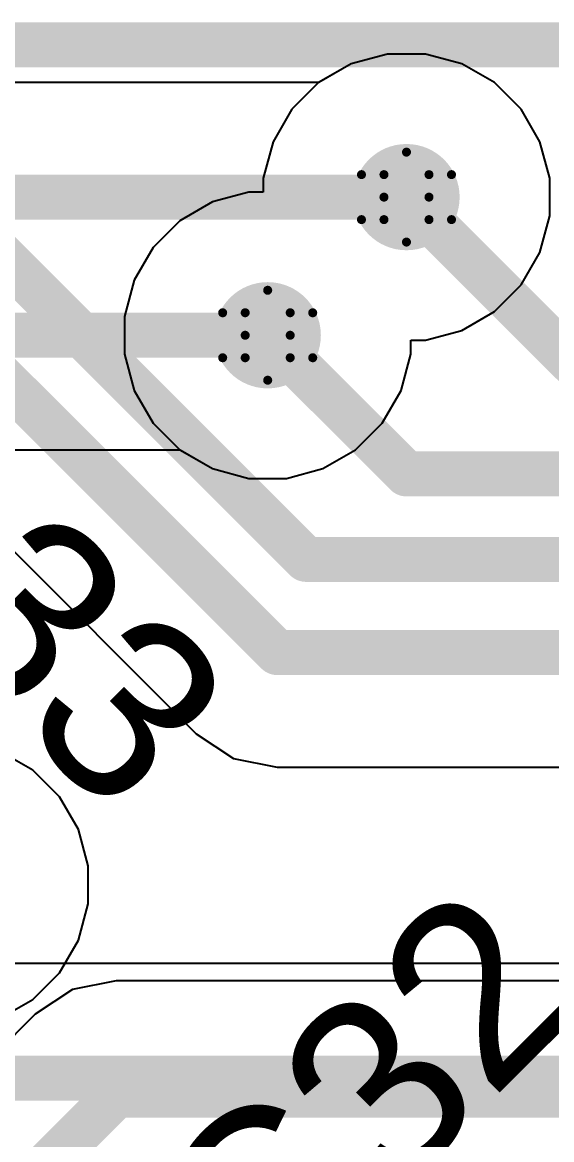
# Model space of a CAD drawing. Header units: inches. Extents: x -3 to 5437, y -3 to 5435.
# Drawn here: x 118.39 to 121.38, y 67.55 to 73.86 of the extents above; entities that cross this region are included whole.
import ezdxf

# ---------------------------------------------------------------- set-up
doc = ezdxf.new("R2010")
doc.units = ezdxf.units.IN
for name, color, linetype in [('Bottom Layer', 5, 'Continuous'), ('Drill Drawing', 1, 'Continuous'), ('GND', 16, 'Continuous'), ('PWR', 76, 'Continuous'), ('Top Layer', 1, 'Continuous'), ('Top Overlay', 2, 'Continuous'), ('Via Holes', 16, 'Continuous')]:
    doc.layers.add(name, color=color, linetype=linetype)
doc.styles.add('Arial', font='', dxfattribs={"height": 0.2})
doc.styles.get('Arial').set_extended_font_data('Arial')

msp = doc.modelspace()

# ---------------------------------------------------------------- hatches: boundary and pattern name
at = {"layer": 'Bottom Layer'}
h = msp.add_hatch(color=5, dxfattribs=at)
edge = h.paths.add_edge_path()
edge.add_arc((120.5584, 72.8693), 0.3, 0, 360)
h = msp.add_hatch(color=5, dxfattribs=at)
edge = h.paths.add_edge_path()
edge.add_arc((119.7753, 72.0893), 0.3, 0, 360)
at = {"layer": 'GND'}
h = msp.add_hatch(color=16, dxfattribs=at)
edge = h.paths.add_edge_path()
edge.add_arc((120.5584, 72.8693), 0.3, 0, 360)
h = msp.add_hatch(color=16, dxfattribs=at)
edge = h.paths.add_edge_path()
edge.add_arc((119.7753, 72.0893), 0.3, 0, 360)
at = {"layer": 'PWR'}
h = msp.add_hatch(color=76, dxfattribs=at)
edge = h.paths.add_edge_path()
edge.add_arc((120.5584, 72.8693), 0.3, 0, 360)
h = msp.add_hatch(color=76, dxfattribs=at)
edge = h.paths.add_edge_path()
edge.add_arc((119.7753, 72.0893), 0.3, 0, 360)
at = {"layer": 'Top Layer'}
h = msp.add_hatch(color=1, dxfattribs=at)
edge = h.paths.add_edge_path()
edge.add_arc((120.5584, 72.8693), 0.3, 0, 360)
h = msp.add_hatch(color=1, dxfattribs=at)
edge = h.paths.add_edge_path()
edge.add_arc((119.7753, 72.0893), 0.3, 0, 360)
at = {"layer": 'Via Holes'}
h = msp.add_hatch(color=7, dxfattribs=at)
edge = h.paths.add_edge_path()
edge.add_arc((120.5584, 72.8693), 0.15, 0, 360)
h = msp.add_hatch(color=7, dxfattribs=at)
edge = h.paths.add_edge_path()
edge.add_arc((119.7753, 72.0893), 0.15, 0, 360)

# ---------------------------------------------------------------- linework, layer by layer
at = {"layer": 'Bottom Layer'}
for p, q in [((120.452, 73.6773), (120.2465, 73.6222)), ((120.6648, 73.6773), (120.452, 73.6773)), ((120.8703, 73.6222), (120.6648, 73.6773)), ((120.2465, 73.6222), (120.0638, 73.5167)), ((121.0545, 73.5158), (120.8703, 73.6222)), ((120.0638, 73.5167), (111.6346, 73.5167)), ((121.205, 73.3654), (121.0545, 73.5158)), ((121.3113, 73.1811), (121.205, 73.3654)), ((121.3664, 72.9756), (121.3113, 73.1811)), ((121.3664, 72.7629), (121.3664, 72.9756)), ((121.3113, 72.5574), (121.3664, 72.7629)), ((121.205, 72.3731), (121.3113, 72.5574)), ((121.0545, 72.2227), (121.205, 72.3731)), ((120.8703, 72.1163), (121.0545, 72.2227)), ((120.6648, 72.0613), (120.8703, 72.1163)), ((120.5833, 71.9829), (120.5833, 72.0613)), ((120.5833, 72.0613), (120.6648, 72.0613)), ((120.5282, 71.7774), (120.5833, 71.9829)), ((120.4218, 71.5932), (120.5282, 71.7774)), ((120.2714, 71.4427), (120.4218, 71.5932)), ((110.5823, 71.4418), (119.2807, 71.4418)), ((119.2807, 71.4418), (119.4634, 71.3363)), ((120.0872, 71.3363), (120.2714, 71.4427)), ((119.4634, 71.3363), (119.6689, 71.2813)), ((119.8817, 71.2813), (120.0872, 71.3363)), ((119.6689, 71.2813), (119.8817, 71.2813)), ((127.2033, 68.5416), (114.4827, 68.5416))]:
    msp.add_line(p, q, dxfattribs=at)
for points in [[(111.3664, 72.8693, 0.254, 0.254, 0), (120.5584, 72.8693, 0.254, 0.254, 0)], [(110.5823, 72.0893, 0.254, 0.254, 0), (119.7753, 72.0893, 0.254, 0.254, 0)], [(114.173, 67.8942, 0.254, 0.254, 0), (127.5175, 67.8942, 0.254, 0.254, 0)]]:
    msp.add_lwpolyline(points, format="xyseb", dxfattribs=at)
for points in [[(120.4949, 72.8693, 0.127, 0.127, 1), (120.6219, 72.8693, 0.127, 0.127, 1)], [(119.7118, 72.0893, 0.127, 0.127, 1), (119.8388, 72.0893, 0.127, 0.127, 1)]]:
    msp.add_lwpolyline(points, format="xyseb", close=True, dxfattribs=at)
at = {"layer": 'Drill Drawing'}
for points in [[(120.4314, 72.9963, 0.0508, 0.0508, 0), (120.5584, 73.1233, 0.0508, 0.0508, 0)], [(120.5584, 73.1233, 0.0508, 0.0508, 0), (120.6854, 72.9963, 0.0508, 0.0508, 0)], [(120.3044, 72.9963, 0.0508, 0.0508, 0), (120.4314, 72.8693, 0.0508, 0.0508, 0)], [(120.3044, 72.9963, 0.0508, 0.0508, 0), (120.4314, 72.9963, 0.0508, 0.0508, 0)], [(120.6854, 72.9963, 0.0508, 0.0508, 0), (120.8124, 72.9963, 0.0508, 0.0508, 0)], [(120.6854, 72.8693, 0.0508, 0.0508, 0), (120.8124, 72.9963, 0.0508, 0.0508, 0)], [(120.3044, 72.7423, 0.0508, 0.0508, 0), (120.4314, 72.8693, 0.0508, 0.0508, 0)], [(120.6854, 72.8693, 0.0508, 0.0508, 0), (120.8124, 72.7423, 0.0508, 0.0508, 0)], [(120.3044, 72.7423, 0.0508, 0.0508, 0), (120.4314, 72.7423, 0.0508, 0.0508, 0)], [(120.4314, 72.7423, 0.0508, 0.0508, 0), (120.5584, 72.6153, 0.0508, 0.0508, 0)], [(120.5584, 72.6153, 0.0508, 0.0508, 0), (120.6854, 72.7423, 0.0508, 0.0508, 0)], [(120.6854, 72.7423, 0.0508, 0.0508, 0), (120.8124, 72.7423, 0.0508, 0.0508, 0)], [(119.6483, 72.2163, 0.0508, 0.0508, 0), (119.7753, 72.3433, 0.0508, 0.0508, 0)], [(119.7753, 72.3433, 0.0508, 0.0508, 0), (119.9023, 72.2163, 0.0508, 0.0508, 0)], [(119.5213, 72.2163, 0.0508, 0.0508, 0), (119.6483, 72.0893, 0.0508, 0.0508, 0)], [(119.5213, 72.2163, 0.0508, 0.0508, 0), (119.6483, 72.2163, 0.0508, 0.0508, 0)], [(119.9023, 72.2163, 0.0508, 0.0508, 0), (120.0293, 72.2163, 0.0508, 0.0508, 0)], [(119.9023, 72.0893, 0.0508, 0.0508, 0), (120.0293, 72.2163, 0.0508, 0.0508, 0)], [(119.5213, 71.9623, 0.0508, 0.0508, 0), (119.6483, 72.0893, 0.0508, 0.0508, 0)], [(119.9023, 72.0893, 0.0508, 0.0508, 0), (120.0293, 71.9623, 0.0508, 0.0508, 0)], [(119.5213, 71.9623, 0.0508, 0.0508, 0), (119.6483, 71.9623, 0.0508, 0.0508, 0)], [(119.6483, 71.9623, 0.0508, 0.0508, 0), (119.7753, 71.8353, 0.0508, 0.0508, 0)], [(119.7753, 71.8353, 0.0508, 0.0508, 0), (119.9023, 71.9623, 0.0508, 0.0508, 0)], [(119.9023, 71.9623, 0.0508, 0.0508, 0), (120.0293, 71.9623, 0.0508, 0.0508, 0)]]:
    msp.add_lwpolyline(points, format="xyseb", dxfattribs=at)
for points in [[(120.5457, 73.1233, 0.0254, 0.0254, 1), (120.5711, 73.1233, 0.0254, 0.0254, 1)], [(120.5457, 73.1233, 0.0254, 0.0254, 1), (120.5711, 73.1233, 0.0254, 0.0254, 1)], [(120.2917, 72.9963, 0.0254, 0.0254, 1), (120.3171, 72.9963, 0.0254, 0.0254, 1)], [(120.2917, 72.9963, 0.0254, 0.0254, 1), (120.3171, 72.9963, 0.0254, 0.0254, 1)], [(120.4187, 72.9963, 0.0254, 0.0254, 1), (120.4441, 72.9963, 0.0254, 0.0254, 1)], [(120.4187, 72.9963, 0.0254, 0.0254, 1), (120.4441, 72.9963, 0.0254, 0.0254, 1)], [(120.6727, 72.9963, 0.0254, 0.0254, 1), (120.6981, 72.9963, 0.0254, 0.0254, 1)], [(120.6727, 72.9963, 0.0254, 0.0254, 1), (120.6981, 72.9963, 0.0254, 0.0254, 1)], [(120.7997, 72.9963, 0.0254, 0.0254, 1), (120.8251, 72.9963, 0.0254, 0.0254, 1)], [(120.7997, 72.9963, 0.0254, 0.0254, 1), (120.8251, 72.9963, 0.0254, 0.0254, 1)], [(120.4187, 72.8693, 0.0254, 0.0254, 1), (120.4441, 72.8693, 0.0254, 0.0254, 1)], [(120.4187, 72.8693, 0.0254, 0.0254, 1), (120.4441, 72.8693, 0.0254, 0.0254, 1)], [(120.6727, 72.8693, 0.0254, 0.0254, 1), (120.6981, 72.8693, 0.0254, 0.0254, 1)], [(120.6727, 72.8693, 0.0254, 0.0254, 1), (120.6981, 72.8693, 0.0254, 0.0254, 1)], [(120.2917, 72.7423, 0.0254, 0.0254, 1), (120.3171, 72.7423, 0.0254, 0.0254, 1)], [(120.2917, 72.7423, 0.0254, 0.0254, 1), (120.3171, 72.7423, 0.0254, 0.0254, 1)], [(120.4187, 72.7423, 0.0254, 0.0254, 1), (120.4441, 72.7423, 0.0254, 0.0254, 1)], [(120.4187, 72.7423, 0.0254, 0.0254, 1), (120.4441, 72.7423, 0.0254, 0.0254, 1)], [(120.6727, 72.7423, 0.0254, 0.0254, 1), (120.6981, 72.7423, 0.0254, 0.0254, 1)], [(120.6727, 72.7423, 0.0254, 0.0254, 1), (120.6981, 72.7423, 0.0254, 0.0254, 1)], [(120.7997, 72.7423, 0.0254, 0.0254, 1), (120.8251, 72.7423, 0.0254, 0.0254, 1)], [(120.7997, 72.7423, 0.0254, 0.0254, 1), (120.8251, 72.7423, 0.0254, 0.0254, 1)], [(120.5457, 72.6153, 0.0254, 0.0254, 1), (120.5711, 72.6153, 0.0254, 0.0254, 1)], [(120.5457, 72.6153, 0.0254, 0.0254, 1), (120.5711, 72.6153, 0.0254, 0.0254, 1)], [(119.7626, 72.3433, 0.0254, 0.0254, 1), (119.788, 72.3433, 0.0254, 0.0254, 1)], [(119.7626, 72.3433, 0.0254, 0.0254, 1), (119.788, 72.3433, 0.0254, 0.0254, 1)], [(119.5086, 72.2163, 0.0254, 0.0254, 1), (119.534, 72.2163, 0.0254, 0.0254, 1)], [(119.5086, 72.2163, 0.0254, 0.0254, 1), (119.534, 72.2163, 0.0254, 0.0254, 1)], [(119.6356, 72.2163, 0.0254, 0.0254, 1), (119.661, 72.2163, 0.0254, 0.0254, 1)], [(119.6356, 72.2163, 0.0254, 0.0254, 1), (119.661, 72.2163, 0.0254, 0.0254, 1)], [(119.8896, 72.2163, 0.0254, 0.0254, 1), (119.915, 72.2163, 0.0254, 0.0254, 1)], [(119.8896, 72.2163, 0.0254, 0.0254, 1), (119.915, 72.2163, 0.0254, 0.0254, 1)], [(120.0166, 72.2163, 0.0254, 0.0254, 1), (120.042, 72.2163, 0.0254, 0.0254, 1)], [(120.0166, 72.2163, 0.0254, 0.0254, 1), (120.042, 72.2163, 0.0254, 0.0254, 1)], [(119.6356, 72.0893, 0.0254, 0.0254, 1), (119.661, 72.0893, 0.0254, 0.0254, 1)], [(119.6356, 72.0893, 0.0254, 0.0254, 1), (119.661, 72.0893, 0.0254, 0.0254, 1)], [(119.8896, 72.0893, 0.0254, 0.0254, 1), (119.915, 72.0893, 0.0254, 0.0254, 1)], [(119.8896, 72.0893, 0.0254, 0.0254, 1), (119.915, 72.0893, 0.0254, 0.0254, 1)], [(119.5086, 71.9623, 0.0254, 0.0254, 1), (119.534, 71.9623, 0.0254, 0.0254, 1)], [(119.5086, 71.9623, 0.0254, 0.0254, 1), (119.534, 71.9623, 0.0254, 0.0254, 1)], [(119.6356, 71.9623, 0.0254, 0.0254, 1), (119.661, 71.9623, 0.0254, 0.0254, 1)], [(119.6356, 71.9623, 0.0254, 0.0254, 1), (119.661, 71.9623, 0.0254, 0.0254, 1)], [(119.8896, 71.9623, 0.0254, 0.0254, 1), (119.915, 71.9623, 0.0254, 0.0254, 1)], [(119.8896, 71.9623, 0.0254, 0.0254, 1), (119.915, 71.9623, 0.0254, 0.0254, 1)], [(120.0166, 71.9623, 0.0254, 0.0254, 1), (120.042, 71.9623, 0.0254, 0.0254, 1)], [(120.0166, 71.9623, 0.0254, 0.0254, 1), (120.042, 71.9623, 0.0254, 0.0254, 1)], [(119.7626, 71.8353, 0.0254, 0.0254, 1), (119.788, 71.8353, 0.0254, 0.0254, 1)], [(119.7626, 71.8353, 0.0254, 0.0254, 1), (119.788, 71.8353, 0.0254, 0.0254, 1)]]:
    msp.add_lwpolyline(points, format="xyseb", close=True, dxfattribs=at)
at = {"layer": 'GND'}
for p, q in [((120.452, 73.6773), (120.2465, 73.6222)), ((120.6648, 73.6773), (120.452, 73.6773)), ((120.8703, 73.6222), (120.6648, 73.6773)), ((120.2465, 73.6222), (120.0623, 73.5158)), ((121.0545, 73.5158), (120.8703, 73.6222)), ((120.0623, 73.5158), (119.9118, 73.3654)), ((121.205, 73.3654), (121.0545, 73.5158)), ((119.9118, 73.3654), (119.8055, 73.1811)), ((121.3113, 73.1811), (121.205, 73.3654)), ((119.8055, 73.1811), (119.7504, 72.9756)), ((121.3664, 72.9756), (121.3113, 73.1811)), ((119.7504, 72.9756), (119.7504, 72.8973)), ((121.3664, 72.7629), (121.3664, 72.9756)), ((119.6689, 72.8973), (119.4634, 72.8422)), ((119.7504, 72.8973), (119.6689, 72.8973)), ((119.4634, 72.8422), (119.2792, 72.7358)), ((121.3113, 72.5574), (121.3664, 72.7629)), ((119.2792, 72.7358), (119.1287, 72.5854)), ((119.1287, 72.5854), (119.0223, 72.4012)), ((121.205, 72.3731), (121.3113, 72.5574)), ((119.0223, 72.4012), (118.9673, 72.1956)), ((121.0545, 72.2227), (121.205, 72.3731)), ((118.9673, 72.1956), (118.9673, 71.9829)), ((120.8703, 72.1163), (121.0545, 72.2227)), ((120.6648, 72.0613), (120.8703, 72.1163)), ((120.5833, 71.9829), (120.5833, 72.0613)), ((120.5833, 72.0613), (120.6648, 72.0613)), ((118.9673, 71.9829), (119.0223, 71.7774)), ((120.5282, 71.7774), (120.5833, 71.9829)), ((119.0223, 71.7774), (119.1287, 71.5932)), ((120.4218, 71.5932), (120.5282, 71.7774)), ((119.1287, 71.5932), (119.2792, 71.4427)), ((120.2714, 71.4427), (120.4218, 71.5932)), ((119.2792, 71.4427), (119.4634, 71.3363)), ((120.0872, 71.3363), (120.2714, 71.4427)), ((119.4634, 71.3363), (119.6689, 71.2813)), ((119.8817, 71.2813), (120.0872, 71.3363)), ((119.6689, 71.2813), (119.8817, 71.2813))]:
    msp.add_line(p, q, dxfattribs=at)
at = {"layer": 'PWR'}
for p, q in [((120.452, 73.6773), (120.2465, 73.6222)), ((120.6648, 73.6773), (120.452, 73.6773)), ((120.8703, 73.6222), (120.6648, 73.6773)), ((120.2465, 73.6222), (120.0623, 73.5158)), ((121.0545, 73.5158), (120.8703, 73.6222)), ((120.0623, 73.5158), (119.9118, 73.3654)), ((121.205, 73.3654), (121.0545, 73.5158)), ((119.9118, 73.3654), (119.8055, 73.1811)), ((121.3113, 73.1811), (121.205, 73.3654)), ((119.8055, 73.1811), (119.7504, 72.9756)), ((121.3664, 72.9756), (121.3113, 73.1811)), ((119.7504, 72.9756), (119.7504, 72.8973)), ((121.3664, 72.7629), (121.3664, 72.9756)), ((119.6689, 72.8973), (119.4634, 72.8422)), ((119.7504, 72.8973), (119.6689, 72.8973)), ((119.4634, 72.8422), (119.2792, 72.7358)), ((121.3113, 72.5574), (121.3664, 72.7629)), ((119.2792, 72.7358), (119.1287, 72.5854)), ((119.1287, 72.5854), (119.0223, 72.4012)), ((121.205, 72.3731), (121.3113, 72.5574)), ((119.0223, 72.4012), (118.9673, 72.1956)), ((121.0545, 72.2227), (121.205, 72.3731)), ((118.9673, 72.1956), (118.9673, 71.9829)), ((120.8703, 72.1163), (121.0545, 72.2227)), ((120.6648, 72.0613), (120.8703, 72.1163)), ((120.5833, 71.9829), (120.5833, 72.0613)), ((120.5833, 72.0613), (120.6648, 72.0613)), ((118.9673, 71.9829), (119.0223, 71.7774)), ((120.5282, 71.7774), (120.5833, 71.9829)), ((119.0223, 71.7774), (119.1287, 71.5932)), ((120.4218, 71.5932), (120.5282, 71.7774)), ((119.1287, 71.5932), (119.2792, 71.4427)), ((120.2714, 71.4427), (120.4218, 71.5932)), ((119.2792, 71.4427), (119.4634, 71.3363)), ((120.0872, 71.3363), (120.2714, 71.4427)), ((119.4634, 71.3363), (119.6689, 71.2813)), ((119.8817, 71.2813), (120.0872, 71.3363)), ((119.6689, 71.2813), (119.8817, 71.2813)), ((118.4505, 69.6325), (118.2663, 69.7388)), ((118.601, 69.482), (118.4505, 69.6325)), ((118.7073, 69.2978), (118.601, 69.482)), ((118.7624, 69.0923), (118.7073, 69.2978)), ((118.7624, 68.8795), (118.7624, 69.0923)), ((118.7073, 68.674), (118.7624, 68.8795)), ((118.601, 68.4898), (118.7073, 68.674)), ((118.4505, 68.3393), (118.601, 68.4898)), ((118.2663, 68.233), (118.4505, 68.3393))]:
    msp.add_line(p, q, dxfattribs=at)
at = {"layer": 'Top Layer'}
for p, q in [((117.1294, 72.0818), (119.3718, 69.8395)), ((119.3718, 69.8395), (119.5818, 69.6991)), ((119.5818, 69.6991), (119.8296, 69.6498)), ((119.8296, 69.6498), (141.2324, 69.6498)), ((118.6732, 68.3954), (118.4631, 68.2551)), ((118.9209, 68.4447), (118.6732, 68.3954)), ((120.1218, 68.4447), (118.9209, 68.4447)), ((165.565, 68.4447), (120.1218, 68.4447)), ((118.4631, 68.2551), (117.5994, 67.3914))]:
    msp.add_line(p, q, dxfattribs=at)
for points in [[(115.4008, 73.7293, 0.254, 0.254, 0), (123.7468, 73.7293, 0.254, 0.254, 0)], [(117.5861, 73.2293, 0.254, 0.254, 0), (119.9918, 70.8236, 0.254, 0.254, 0)], [(120.5584, 72.8693, 0.254, 0.254, 0), (121.6144, 71.8133, 0.254, 0.254, 0)], [(117.3976, 72.7293, 0.254, 0.254, 0), (119.8296, 70.2973, 0.254, 0.254, 0)], [(119.7753, 72.0893, 0.254, 0.254, 0), (120.5584, 71.3062, 0.254, 0.254, 0)], [(120.5584, 71.3062, 0.254, 0.254, 0), (132.4221, 71.3062, 0.254, 0.254, 0)], [(119.9918, 70.8236, 0.254, 0.254, 0), (141.0762, 70.8236, 0.254, 0.254, 0)], [(119.8296, 70.2973, 0.254, 0.254, 0), (121.0243, 70.2973, 0.254, 0.254, 0)], [(121.0243, 70.2973, 0.254, 0.254, 0), (141.2324, 70.2973, 0.254, 0.254, 0)], [(116.8529, 65.7293, 0.254, 0.254, 0), (118.9209, 67.7973, 0.254, 0.254, 0)], [(118.9209, 67.7973, 0.254, 0.254, 0), (120.1218, 67.7973, 0.254, 0.254, 0)], [(120.1218, 67.7973, 0.254, 0.254, 0), (177.7994, 67.7973, 0.254, 0.254, 0)]]:
    msp.add_lwpolyline(points, format="xyseb", dxfattribs=at)
for points in [[(120.4949, 72.8693, 0.127, 0.127, 1), (120.6219, 72.8693, 0.127, 0.127, 1)], [(119.7118, 72.0893, 0.127, 0.127, 1), (119.8388, 72.0893, 0.127, 0.127, 1)], [(120.4949, 71.3062, 0.127, 0.127, 1), (120.6219, 71.3062, 0.127, 0.127, 1)], [(120.4949, 71.3062, 0.127, 0.127, 1), (120.6219, 71.3062, 0.127, 0.127, 1)], [(119.9283, 70.8236, 0.127, 0.127, 1), (120.0553, 70.8236, 0.127, 0.127, 1)], [(119.9283, 70.8236, 0.127, 0.127, 1), (120.0553, 70.8236, 0.127, 0.127, 1)], [(119.7661, 70.2973, 0.127, 0.127, 1), (119.8931, 70.2973, 0.127, 0.127, 1)], [(119.7661, 70.2973, 0.127, 0.127, 1), (119.8931, 70.2973, 0.127, 0.127, 1)], [(120.9608, 70.2973, 0.127, 0.127, 1), (121.0878, 70.2973, 0.127, 0.127, 1)], [(120.9608, 70.2973, 0.127, 0.127, 1), (121.0878, 70.2973, 0.127, 0.127, 1)], [(118.8574, 67.7973, 0.127, 0.127, 1), (118.9844, 67.7973, 0.127, 0.127, 1)], [(118.8574, 67.7973, 0.127, 0.127, 1), (118.9844, 67.7973, 0.127, 0.127, 1)], [(120.0583, 67.7973, 0.127, 0.127, 1), (120.1853, 67.7973, 0.127, 0.127, 1)], [(120.0583, 67.7973, 0.127, 0.127, 1), (120.1853, 67.7973, 0.127, 0.127, 1)]]:
    msp.add_lwpolyline(points, format="xyseb", close=True, dxfattribs=at)

# ---------------------------------------------------------------- texts
at = {"layer": 'Top Overlay', "style": 'Arial'}
for s, rotation, p in [('C33', 315, (117.0727, 71.1851)), ('C32', 45, (119.7509, 66.4792))]:
    msp.add_text(s, height=1.016, rotation=rotation, dxfattribs=at).set_placement(p)

doc.saveas('drawing.dxf')
